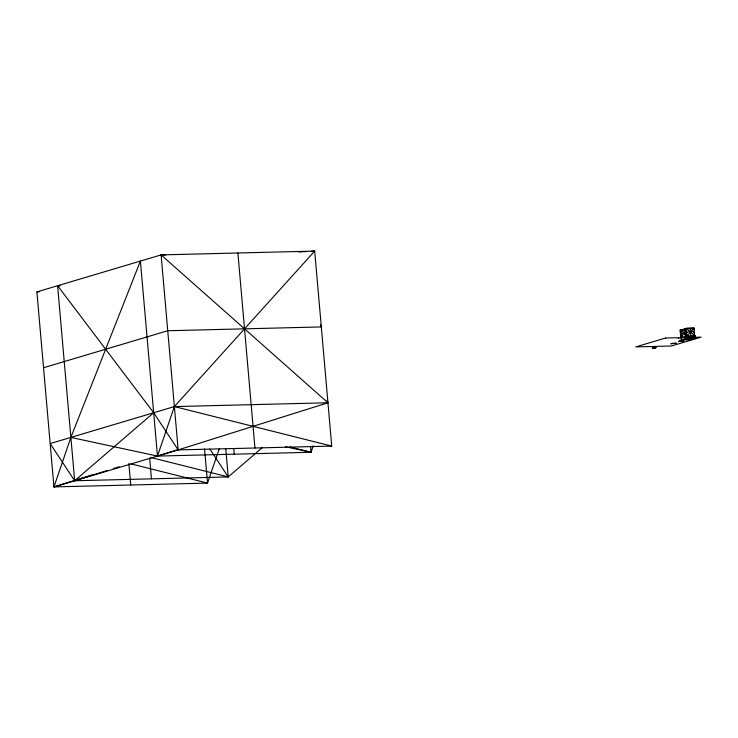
<?xml version="1.0" encoding="UTF-8"?>
<svg xmlns="http://www.w3.org/2000/svg" width="738" height="738" viewBox="0 0 738 738"><rect width="100%" height="100%" fill="white"/><g stroke="black" fill="none" stroke-linecap="round" stroke-linejoin="round"><path stroke-width="1.11" d="M681.386 338.733L680.768 337.801L680.104 330.218L686.322 328.364L695.178 336.039L695.196 337.404L694.476 337.709M695.196 337.404L695.178 336.039M219.297 448.658L207.535 483.095L53.957 486.914L70.876 437.413L140.404 261.067L157.471 456.084L311.039 452.265L313.244 445.807M70.876 437.413L157.471 456.084L174.38 406.583L314.683 251.086L331.74 446.093L178.172 449.912L53.957 486.914L36.9 291.907L161.105 254.905L314.683 251.086L311.242 251.28M693.978 334.019L694.661 335.762L680.962 339.969C683.895 339.397 694.061 340.642 694.845 337.93L693.997 328.179L686.986 335.956L686.561 337.192L681.146 329.914L685.085 329.434M680.768 337.801L686.986 335.956L694.661 335.762L694.237 336.998L694.845 337.93L687.17 338.115L686.322 328.364L693.997 328.179L685.279 328.678L681.811 337.497L681.146 329.914L683.065 329.858M678.25 338.401L678.803 338.401M327.119 400.651L327.949 402.764L174.38 406.583L50.166 443.584L74.667 480.752L153.679 412.745L57.601 285.735L59.87 285.458M59.889 285.68L57.601 285.735L74.667 480.752L228.236 476.933L262.59 447.366M684.633 337.395L685.943 336.26L685.279 328.678L692.964 328.484L690.989 328.724M53.957 486.914L91.946 474.958M74.667 480.752L107.222 470.503M113.735 468.445L119.159 466.739M157.471 456.084L177 449.931M178.172 449.912L327.949 402.764L161.105 254.905L178.172 449.912L153.679 412.745M43.533 367.745L167.738 330.744L321.316 326.925L320.486 324.812M694.015 328.179L692.05 328.761M693.425 328.751L694.052 328.567M694.135 329.618L693.785 328.244M680.436 334.01C683.526 333.668 694.329 328.714 694.486 333.558M653.988 347.792L654.458 347.653L652.161 348.096L656.211 347.607L654.864 347.773M693.628 336.067L694.661 335.762M680.067 341.076L678.388 341.574L683.905 340.974L680.067 341.076L680.058 340.135M298.632 251.999L306.657 251.547M36.9 291.907L39.197 291.768M683.379 330.034L680.104 330.218L682.991 330.144M686.137 338.428L693.812 338.235M681.995 339.664L689.67 339.471M653.112 347.81L655.741 347.746M161.105 254.905L165.69 254.979M57.601 285.735L59.889 285.772M686.322 328.364L692.964 328.484M681.146 329.914L683.36 329.951M285.505 446.758L311.039 452.265L310.541 446.564M686.986 335.956L694.845 337.93M174.38 406.583L331.74 446.093M289.988 446.979L311.039 452.265M150.663 457.449L228.236 476.933L225.745 448.418M131.069 463.898L207.535 483.095L204.546 448.889M694.753 336.842L695.27 337.118M209.869 449.055L228.236 476.933M693.388 328.364L693.508 329.803M690.159 328.272L691.008 338.022M237.894 252.996L254.951 448.003M233.752 448.473L234.25 454.174M149.657 458.316L151.447 478.842M128.855 463.335L130.746 485.004M665.51 338.032L635.759 346.897L671.349 346.011L701.1 337.146L665.51 338.032M672.512 343.327L670.833 343.825L676.349 343.225L672.512 343.327"/></g></svg>
